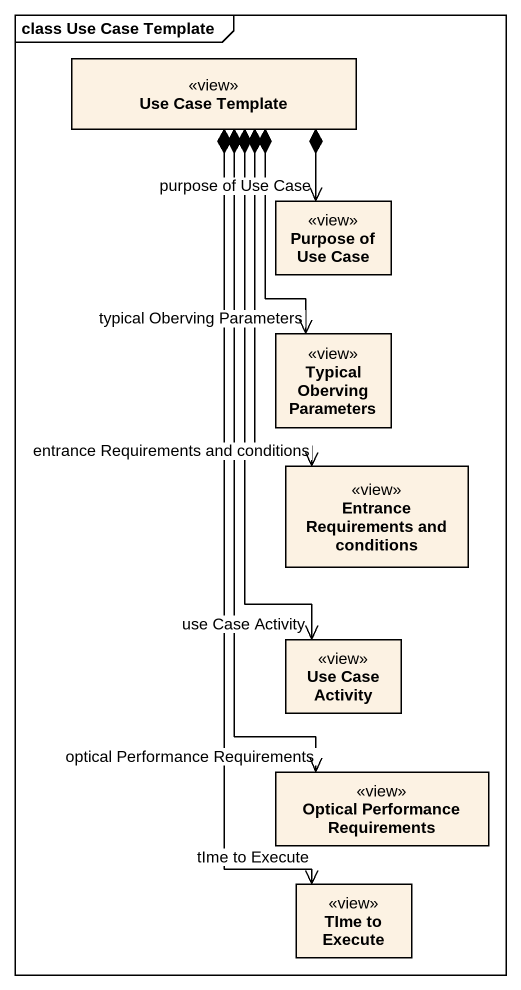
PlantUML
@startuml
mainframe class Use Case Template
hide circle
hide empty members
class "Use Case Template" as Use_Case_Template <<view>>
class "Purpose of Use Case" as Purpose_of_Use_Case <<view>>
class "Typical Oberving Parameters" as Typical_Oberving_Parameters <<view>>
class "Entrance Requirements and conditions" as Entrance_Requirements_and <<view>>
class "Use Case Activity" as Use_Case_Activity <<view>>
class "Optical Performance Requirements" as Optical_Performance <<view>>
class "TIme to Execute" as TIme_to_Execute <<view>>
Use_Case_Template *--> "purpose of Use Case" Purpose_of_Use_Case
Use_Case_Template *--> "typical Oberving Parameters" Typical_Oberving_Parameters
Use_Case_Template *--> "entrance Requirements and conditions" Entrance_Requirements_and
Use_Case_Template *--> "use Case Activity" Use_Case_Activity
Use_Case_Template *--> "optical Performance Requirements" Optical_Performance
Use_Case_Template *--> "tIme to Execute" TIme_to_Execute
@enduml
